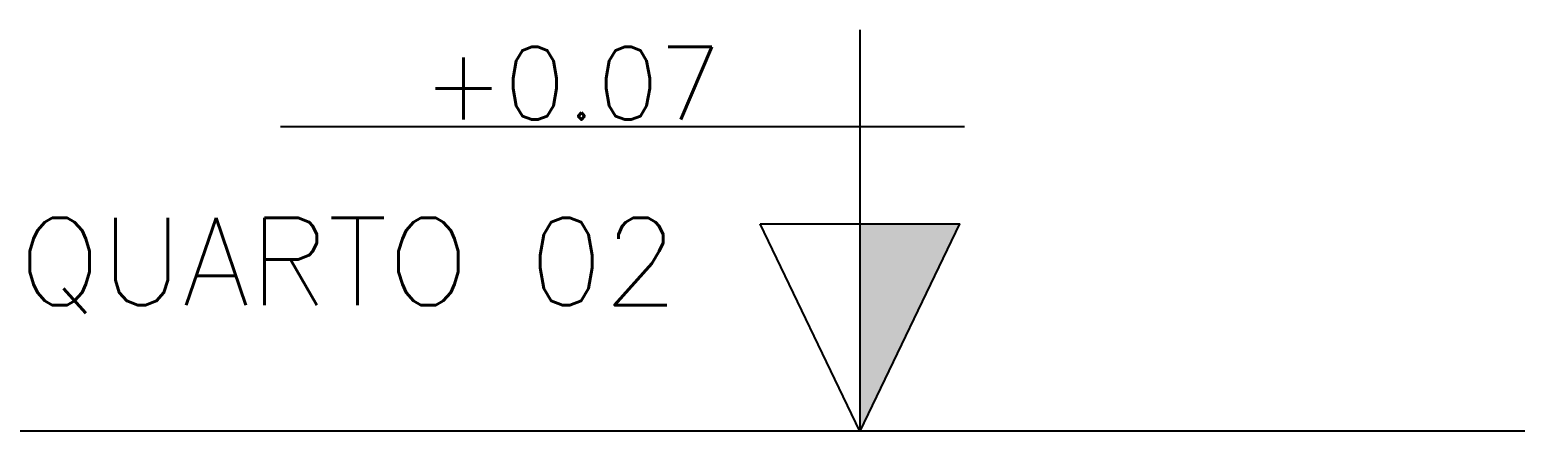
# Model space of a CAD drawing. Header units: millimetres. Extents: x -72 to 470, y 3 to 161.
# Drawn here: x 434.798 to 436.849, y 58.025 to 58.579 of the extents above; entities that cross this region are included whole.
import ezdxf

# ---------------------------------------------------------------- set-up
doc = ezdxf.new("R2010")
doc.units = ezdxf.units.MM
doc.layers.get('0').update_dxf_attribs({"color": 3})
doc.layers.add('DIVERSOS', color=1, linetype='Continuous')
doc.layers.add('LAYER2', color=5, linetype='Continuous')
doc.layers.add('E-Lay-9', color=9, linetype='Continuous', lineweight=9)
doc.styles.add('PADRAO_TXT', font='romans.shx')

# ---------------------------------------------------------------- blocks, each defined once
blk = doc.blocks.new('nivel_L')
at = {"layer": 'DIVERSOS'}
blk.add_hatch(color=256, dxfattribs=at).paths.add_polyline_path([(0, 0), (0.1376, 0.2858), (0, 0.2858)])
for p, q in [((0, 0.5535), (0, 0)), ((0.1448, 0.4196), (-0.8, 0.4196))]:
    blk.add_line(p, q, dxfattribs=at)
blk.add_lwpolyline([(-0.1376, 0.2858), (0.1376, 0.2858), (0, 0)], close=True, dxfattribs=at)

msp = doc.modelspace()

# ---------------------------------------------------------------- linework, layer by layer
at = {"layer": 'LAYER2'}
msp.add_line((440.9202, 58.0254), (433.7702, 58.0254), dxfattribs=at)

# ---------------------------------------------------------------- block references
at = {"layer": 'E-Lay-9'}
msp.add_blockref('nivel_L', (435.944, 58.0254), dxfattribs=at)

# ---------------------------------------------------------------- texts
at = {"style": 'PADRAO_TXT'}
for s, height, p in [('+0.07', 0.1, (435.341, 58.4551)), ('QUARTO 02', 0.12, (434.7826, 58.1994))]:
    msp.add_text(s, height=height, dxfattribs=at).set_placement(p)

doc.saveas('drawing.dxf')
